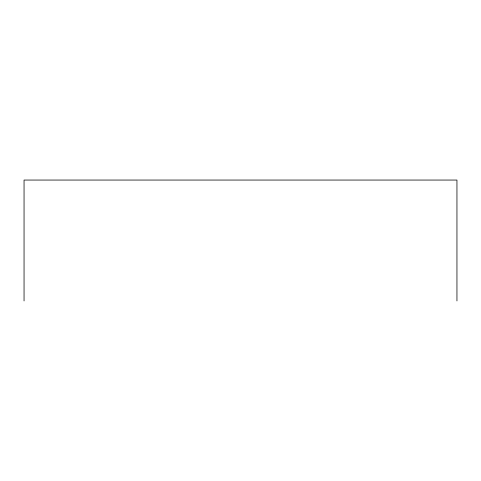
<?xml version="1.0" encoding="UTF-8"?>
<svg xmlns="http://www.w3.org/2000/svg" width="481" height="481" viewBox="0 0 481 481"><rect width="100%" height="100%" fill="white"/><g stroke="black" fill="none" stroke-linecap="round" stroke-linejoin="round"><path stroke-width="0.72" d="M456.95 300.944L456.95 180.056L24.05 180.056L24.05 300.944"/></g></svg>
